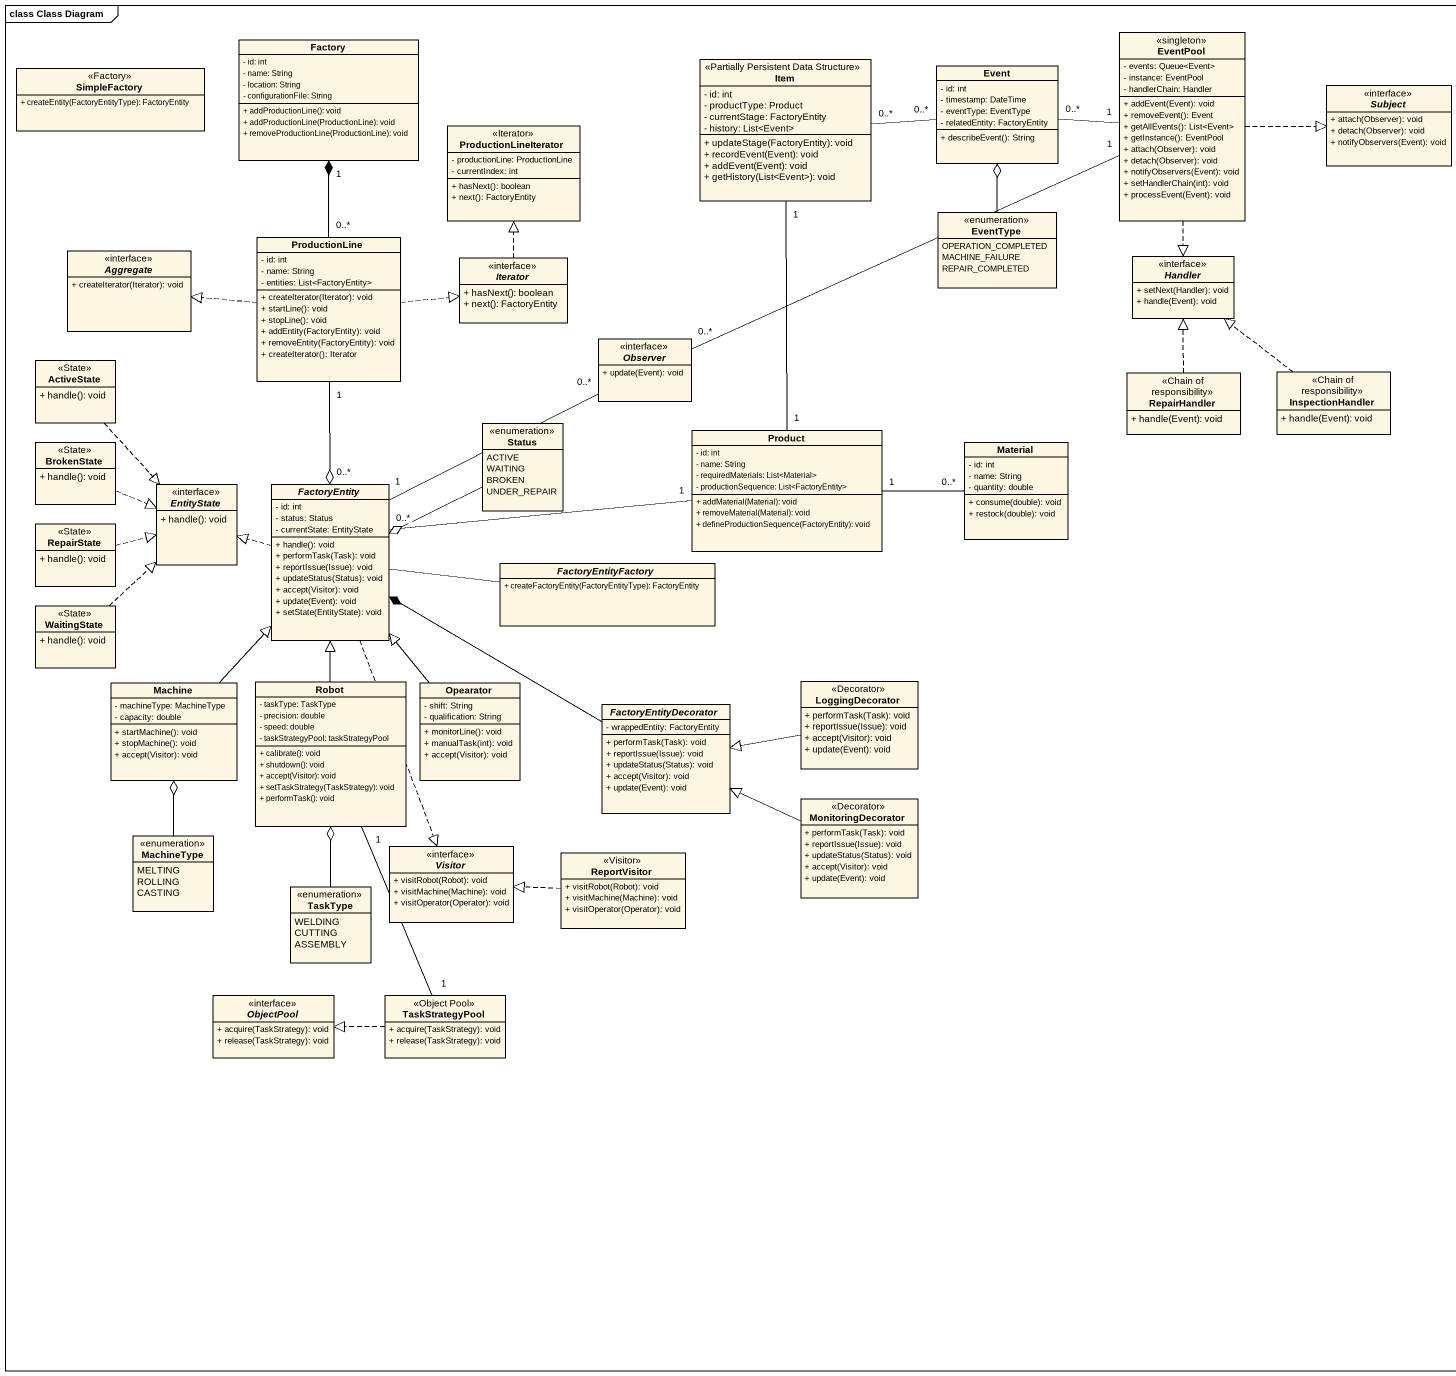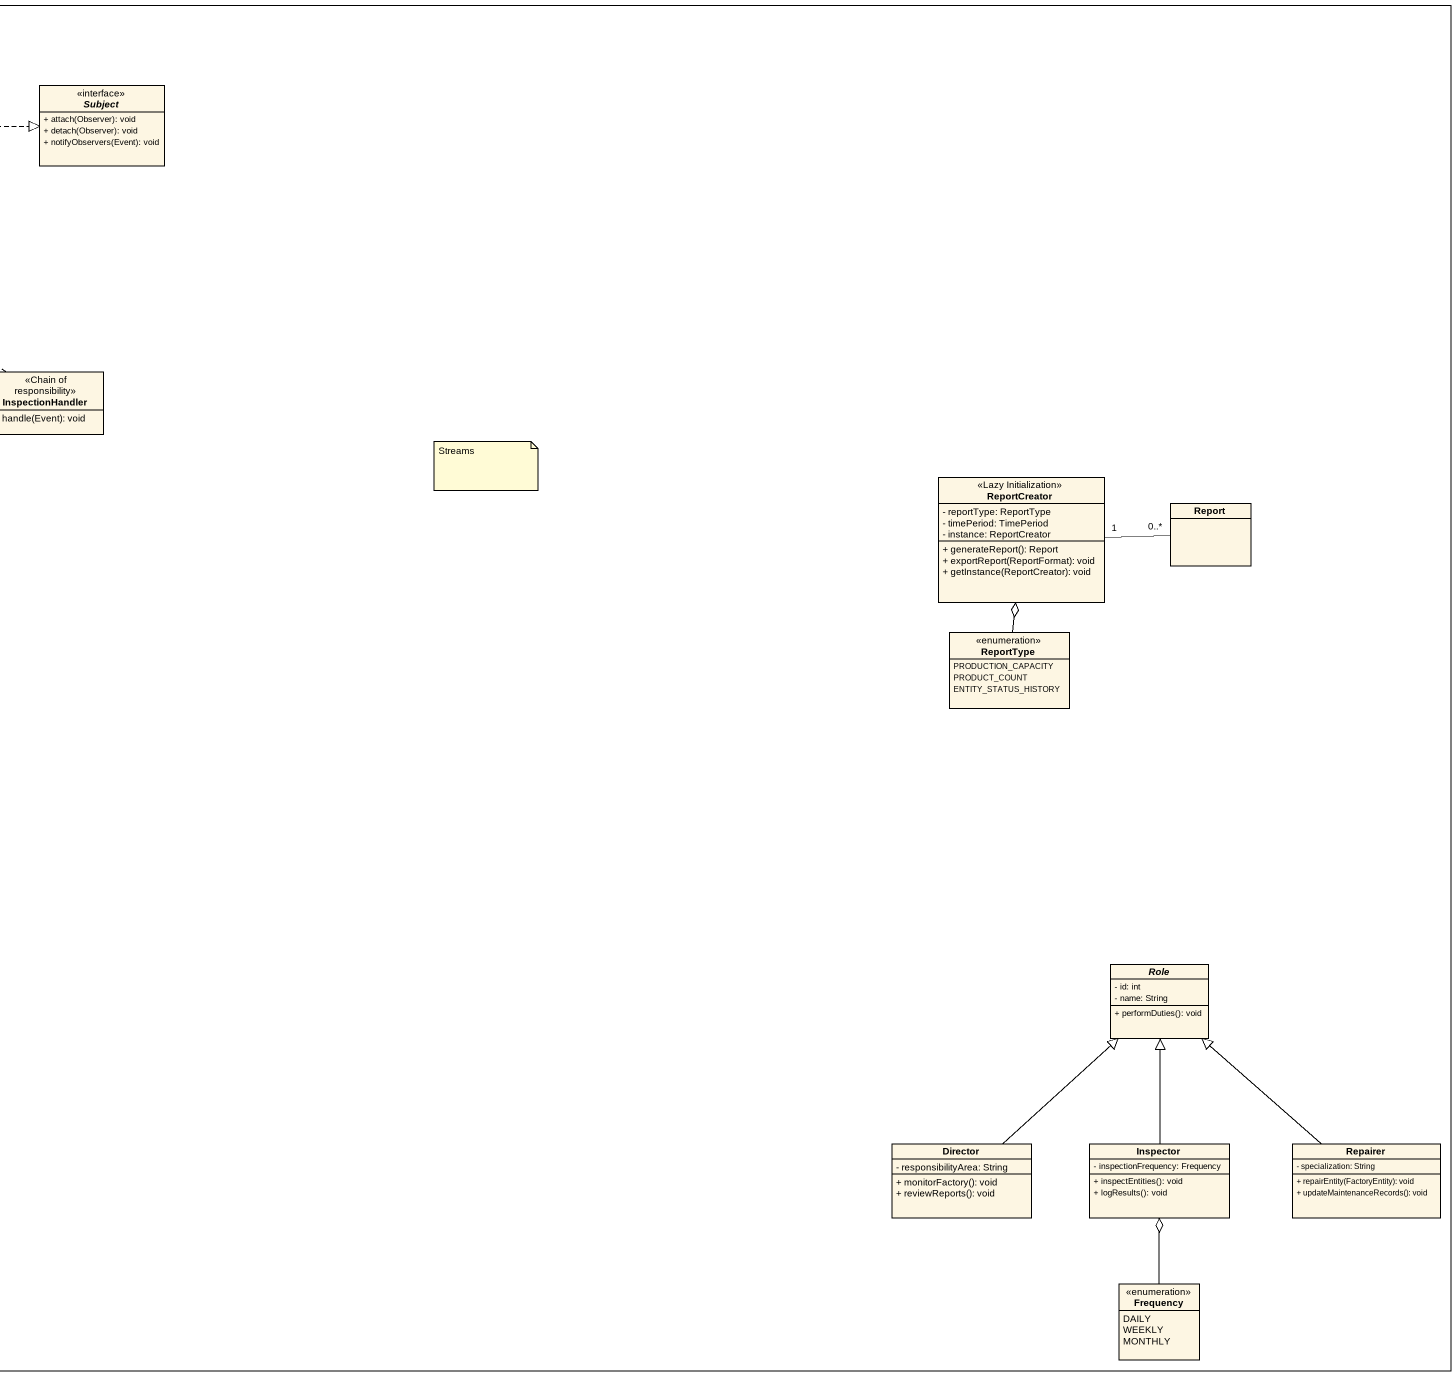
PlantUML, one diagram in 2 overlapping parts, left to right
@startuml
mainframe class Class Diagram
hide circle
hide empty members
skinparam classAttributeIconSize 0
class Factory {
  - id: int
  - name: String
  - location: String
  - configurationFile: String
  + addProductionLine(): void
  + addProductionLine(ProductionLine): void
  + removeProductionLine(ProductionLine): void
}
class EventPool <<singleton>> {
  - events: Queue<Event>
  - instance: EventPool
  - handlerChain: Handler
  + addEvent(Event): void
  + removeEvent(): Event
  + getAllEvents(): List<Event>
  + getInstance(): EventPool
  + attach(Observer): void
  + detach(Observer): void
  + notifyObservers(Event): void
  + setHandlerChain(int): void
  + processEvent(Event): void
}
class SimpleFactory <<Factory>> {
  + createEntity(FactoryEntityType): FactoryEntity
}
class Item <<Partially Persistent Data Structure>> {
  - id: int
  - productType: Product
  - currentStage: FactoryEntity
  - history: List<Event>
  + updateStage(FactoryEntity): void
  + recordEvent(Event): void
  + addEvent(Event): void
  + getHistory(List<Event>): void
}
class Event {
  - id: int
  - timestamp: DateTime
  - eventType: EventType
  - relatedEntity: FactoryEntity
  + describeEvent(): String
}
interface Subject {
  + attach(Observer): void
  + detach(Observer): void
  + notifyObservers(Event): void
}
class ProductionLineIterator <<Iterator>> {
  - productionLine: ProductionLine
  - currentIndex: int
  + hasNext(): boolean
  + next(): FactoryEntity
}
enum EventType {
  OPERATION_COMPLETED
  MACHINE_FAILURE
  REPAIR_COMPLETED
}
interface Aggregate {
  + createIterator(Iterator): void
}
class ProductionLine {
  - id: int
  - name: String
  - entities: List<FactoryEntity>
  + createIterator(Iterator): void
  + startLine(): void
  + stopLine(): void
  + addEntity(FactoryEntity): void
  + removeEntity(FactoryEntity): void
  + createIterator(): Iterator
}
interface Iterator {
  + hasNext(): boolean
  + next(): FactoryEntity
}
interface Handler <<interface>> {
  + setNext(Handler): void
  + handle(Event): void
}
interface Observer {
  + update(Event): void
}
class ActiveState <<State>> {
  + handle(): void
}
class RepairHandler <<Chain of responsibility>> {
  + handle(Event): void
}
class InspectionHandler <<Chain of responsibility>> {
  + handle(Event): void
}
class BrokenState <<State>> {
  + handle(): void
}
enum Status {
  ACTIVE
  WAITING
  BROKEN
  UNDER_REPAIR
}
class Product {
  - id: int
  - name: String
  - requiredMaterials: List<Material>
  - productionSequence: List<FactoryEntity>
  + addMaterial(Material): void
  + removeMaterial(Material): void
  + defineProductionSequence(FactoryEntity): void
}
class Material {
  - id: int
  - name: String
  - quantity: double
  + consume(double): void
  + restock(double): void
}
interface EntityState {
  + handle(): void
}
abstract class FactoryEntity {
  - id: int
  - status: Status
  - currentState: EntityState
  + handle(): void
  + performTask(Task): void
  + reportIssue(Issue): void
  + updateStatus(Status): void
  + accept(Visitor): void
  + update(Event): void
  + setState(EntityState): void
}
class ReportCreator <<Lazy Initialization>> {
  - reportType: ReportType
  - timePeriod: TimePeriod
  - instance: ReportCreator
  + generateReport(): Report
  + exportReport(ReportFormat): void
  + getInstance(ReportCreator): void
}
class RepairState <<State>> {
  + handle(): void
}
class Report
abstract class FactoryEntityFactory {
  + createFactoryEntity(FactoryEntityType): FactoryEntity
}
class WaitingState <<State>> {
  + handle(): void
}
enum ReportType {
  PRODUCTION_CAPACITY
  PRODUCT_COUNT
  ENTITY_STATUS_HISTORY
}
class Machine {
  - machineType: MachineType
  - capacity: double
  + startMachine(): void
  + stopMachine(): void
  + accept(Visitor): void
}
class Robot {
  - taskType: TaskType
  - precision: double
  - speed: double
  - taskStrategyPool: taskStrategyPool
  + calibrate(): void
  + shutdown(): void
  + accept(Visitor): void
  + setTaskStrategy(TaskStrategy): void
  + performTask(): void
}
class Opearator {
  - shift: String
  - qualification: String
  + monitorLine(): void
  + manualTask(int): void
  + accept(Visitor): void
}
abstract class FactoryEntityDecorator {
  - wrappedEntity: FactoryEntity
  + performTask(Task): void
  + reportIssue(Issue): void
  + updateStatus(Status): void
  + accept(Visitor): void
  + update(Event): void
}
class LoggingDecorator <<Decorator>> {
  + performTask(Task): void
  + reportIssue(Issue): void
  + accept(Visitor): void
  + update(Event): void
}
class MonitoringDecorator <<Decorator>> {
  + performTask(Task): void
  + reportIssue(Issue): void
  + updateStatus(Status): void
  + accept(Visitor): void
  + update(Event): void
}
enum MachineType {
  MELTING
  ROLLING
  CASTING
}
interface Visitor <<interface>> {
  + visitRobot(Robot): void
  + visitMachine(Machine): void
  + visitOperator(Operator): void
}
class ReportVisitor <<Visitor>> {
  + visitRobot(Robot): void
  + visitMachine(Machine): void
  + visitOperator(Operator): void
}
enum TaskType {
  WELDING
  CUTTING
  ASSEMBLY
}
abstract class Role {
  - id: int
  - name: String
  + performDuties(): void
}
interface ObjectPool <<interface>> {
  + acquire(TaskStrategy): void
  + release(TaskStrategy): void
}
class TaskStrategyPool <<Object Pool>> {
  + acquire(TaskStrategy): void
  + release(TaskStrategy): void
}
class Director {
  - responsibilityArea: String
  + monitorFactory(): void
  + reviewReports(): void
}
class Inspector {
  - inspectionFrequency: Frequency
  + inspectEntities(): void
  + logResults(): void
}
class Repairer {
  - specialization: String
  + repairEntity(FactoryEntity): void
  + updateMaintenanceRecords(): void
}
enum Frequency {
  DAILY
  WEEKLY
  MONTHLY
}
EventPool .right.|> Subject
EventPool ..|> Handler
Item "0..*" -right- "0..*" Event
Item "1" -- "1" Product
Event "0..*" -right- "1" EventPool
EventType -up-o Event
ProductionLine "0..*" -up-* "1" Factory
ProductionLine .left.|> Aggregate
ProductionLine .right.|> Iterator
ProductionLine "1" --o "0..*" FactoryEntity
Iterator .up.|> ProductionLineIterator
Observer "0..*" -right- "1" EventPool
ActiveState ..|> EntityState
RepairHandler .up.|> Handler
InspectionHandler .up.|> Handler
BrokenState .right.|> EntityState
Status -left-o FactoryEntity
Product "1" -right- "0..*" Material
FactoryEntity "1" -up- "0..*" Observer
FactoryEntity "0..*" -right- "1" Product
FactoryEntity .left.|> EntityState
FactoryEntity ..|> Visitor
RepairState .right.|> EntityState
Report "0..*" -left- "1" ReportCreator
FactoryEntityFactory -left- FactoryEntity
WaitingState .up.|> EntityState
ReportType -up-o ReportCreator
Machine -up-|> FactoryEntity
Robot -up-|> FactoryEntity
Robot "1" -- "1" TaskStrategyPool
Opearator -up-|> FactoryEntity
FactoryEntityDecorator -left-* FactoryEntity
LoggingDecorator -left-|> FactoryEntityDecorator
MonitoringDecorator -left-|> FactoryEntityDecorator
MachineType -up-o Machine
ReportVisitor .left.|> Visitor
TaskType -up-o Robot
TaskStrategyPool .left.|> ObjectPool
Director -up-|> Role
Inspector -up-|> Role
Repairer -up-|> Role
Frequency -up-o Inspector
note as N1
  Streams
end note
@enduml
